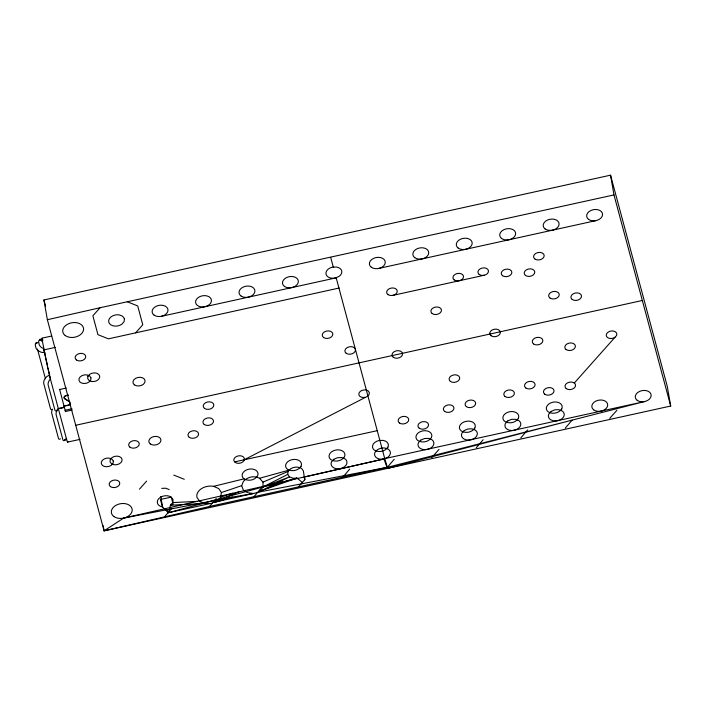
<?xml version="1.0" encoding="UTF-8"?>
<svg xmlns="http://www.w3.org/2000/svg" width="706" height="706" viewBox="0 0 706 706"><rect width="100%" height="100%" fill="white"/><g stroke="black" fill="none" stroke-linecap="round" stroke-linejoin="round"><path stroke-width="1.06" d="M68.191 441.612L67.52 442.106L66.946 440.623L58.377 408.774L64.37 407.45L64.087 405.976L68.447 405.023A2.453 1.721 -9.9 0 0 70.326 403.664M244.179 459.782L244.126 460.374A5.348 3.742 -9.9 0 1 235.089 462.359L233.907 460.709A5.348 3.742 -9.9 0 1 238.151 455.935A5.348 3.742 -9.9 0 1 244.338 458.406L244.179 459.782L367.561 396.26L369.114 394.513L369.326 392.545L368.144 390.895L365.876 389.986A5.348 3.742 -9.9 0 0 358.816 393.869A5.348 3.742 -9.9 0 0 365.081 397.319M164.939 516.298L168.884 511.771L170.384 505.231L172.917 504.472L173.032 499.663L171.258 497.183A8.013 5.604 -9.9 0 0 158.656 498.771A8.013 5.604 -9.9 0 0 162.565 506.952L168.266 512.75L212.48 503.06L216.265 498.507M302.344 482.454L297.032 478.103L292.928 478.236L289.539 476.885L287.757 474.397L288.074 471.458C290.881 467.037 297.2 465.845 301.621 468.475L303.395 470.955L304.674 479.833L298.382 486.902M287.757 474.397L263.02 486.972L259.667 491.544L257.558 492.514L212.788 502.646L216.963 501.11L220.722 497.121L221.384 492.541L218.772 488.596L213.583 486.346A12.461 8.728 -9.2 0 0 196.93 497.289L199.542 501.225L204.731 503.484L209.911 503.413M247.577 492.673L243.199 489.796L241.681 485.666L243.42 481.386C247.585 476.921 253.975 475.306 259.534 478.28L262.976 482.119L263.02 486.972L168.266 512.75M52.412 409.418L52.103 410.107A3.504 1.65 -72.1 0 0 51.75 413.363L58.457 438.294A3.504 1.65 -72.1 0 0 60.398 438.814M304.674 479.833L305.221 478.915M171.779 508.302L168.884 511.771L164.41 508.832L123.674 518.08L104.082 530.824L47.364 319.712L43.922 299.971L610.54 175.176L667.249 386.288L670.7 406.029L104.082 530.824L103.173 525.626M64.308 407.212L58.316 408.536L56.348 410.892A3.504 1.65 -72.1 0 1 54.892 410.036L48.193 385.105A3.504 1.65 -72.1 0 1 49.349 380.331L50.373 378.972L49.888 376.192M58.377 408.774L56.515 411.527A3.504 1.65 -72.1 0 0 56.171 414.784L62.869 439.723A3.504 1.65 -72.1 0 0 65.305 439.697L66.32 438.338M527.629 429.928L520.79 437.923M260.743 488.711L253.904 496.697M483.151 439.723L476.312 447.719M349.708 469.119L342.869 477.106M104.082 530.824L209.426 506.493L387.347 467.31L394.186 459.324M565.277 428.127L572.116 420.132L644.675 401.537L384.752 458.618L336.144 277.67M439.008 449.448L431.834 457.514M670.7 406.029L613.982 194.927L100.058 307.737L92.883 315.803L97.949 334.67L108.415 338.845L339.18 288.022M135.596 332.861L142.771 324.795L137.705 305.936L127.239 301.753M139.461 489.161L146.636 481.095M259.932 491.12L297.032 478.103L285.1 481.404L197.115 501.375L172.714 502.61L170.384 505.231L204.731 503.484M209.426 506.493L212.48 503.06M574.305 383.014L616.541 335.544A5.348 3.742 -9.9 0 0 611.484 330.964A5.348 3.742 -9.9 0 0 606.569 336.488A5.348 3.742 -9.9 0 0 614.988 337.291M609.755 418.331L616.929 410.265M52.35 409.18L51.926 409.471A3.504 1.65 -72.1 0 1 50.479 408.615L43.781 383.676A3.504 1.65 -72.1 0 1 44.937 378.901L46.005 377.481A5.083 3.627 -15 0 1 49.729 375.265L49.138 373.006M282.709 481.96L262.314 490.193L289.539 476.885L266.912 485.516M335.332 278.014L339.048 276.425A8.013 5.604 -9.9 0 0 336.515 267.027L332.411 267.159A8.013 5.604 -9.9 0 0 326.057 274.307A8.013 5.604 -9.9 0 0 335.332 278.014L161.515 316.297M285.833 481.113L383.949 458.962L387.656 457.373A8.013 5.604 -9.9 0 0 388.529 449.334C384.108 446.704 377.789 447.895 374.992 452.317A8.013 5.604 -9.9 0 0 383.949 458.962L387.391 468.431L572.116 420.132L387.347 467.31L258.555 492.117M262.976 482.119L288.074 471.458M226.397 497.077L238.875 491.791M221.384 492.541L241.681 485.666M220.722 497.121L232.759 493.247M215.136 502.222L232.389 497.086L253.63 493.529L248.459 492.806M259.534 478.28L289.354 470.028M164.41 508.832L197.115 501.375M213.583 486.346L244.038 478.853C248.459 481.483 254.778 480.292 257.584 475.87A8.013 5.604 -9.9 0 0 248.627 469.225A8.013 5.604 -9.9 0 0 244.038 478.853M263.02 486.972L274.899 484.06M304.277 477.062L383.949 458.962M47.364 319.712L100.058 307.737M42.025 338.148L51.679 336.021M378.787 268.439L596.058 220.59M55.271 347.387L43.904 349.894L49.438 375.363L58.316 408.536M392.924 295.364L484.175 275.261M59.551 389.527L66.285 388.035M68.235 395.007L66.24 395.448A2.806 1.959 -9.9 0 0 64.096 396.993A2.806 1.959 -9.9 0 0 64.784 398.916L69.726 401.979A2.453 1.721 -9.9 0 1 70.221 402.446M68.305 395.245L66.311 395.678A2.453 1.721 -9.9 0 0 64.422 397.037A2.453 1.721 -9.9 0 0 65.031 398.722L69.144 401.273M64.149 406.215L68.508 405.262A2.806 1.959 -9.9 0 0 70.468 404.053M71.977 408.774L65.234 410.257L65.455 411.492L72.188 410.001M75.727 425.268L642.345 300.482M67.52 442.106L79.928 439.379M234.745 461.848L377.251 430.669M232.389 497.086L123.674 518.08M161.718 488.367L165.822 488.225L169.211 489.585M173.808 475.103L184.275 479.286M42.404 341.289L40.904 340.539A3.504 1.721 46.7 0 0 38.662 341.66L39.086 344.131A3.504 1.721 46.7 0 0 42.192 347.943L43.693 348.702L44.857 353.45L42.404 341.289A10.564 0.477 77.6 0 1 42.651 339.683M42.863 340.416L41.46 339.595A3.504 1.403 48.5 0 0 39.545 339.939M384.752 458.618L387.347 467.31M330.673 257.319L333.311 267.133M172.714 502.61L171.258 497.183L160.35 499.451L162.565 506.952L160.756 496.556M43.922 299.971L45.625 306.333M59.613 389.333L65.455 411.492M37.444 349.011L45.449 378.787M49.076 372.75L48.008 367.985M45.705 357.545L47.549 365.902M45.475 356.504L44.981 354.112M610.54 175.176L613.982 194.927M44.646 352.259A4.465 3.124 -9.9 0 1 40.418 351.87L38.856 351.094A3.504 1.721 46.7 0 1 35.75 347.273L35.318 344.81A3.504 1.721 46.7 0 1 36.888 343.416M36.024 343.698A3.504 1.403 48.5 0 1 37.85 342.781M66.673 439.044A3.504 1.474 -72.9 0 1 64.714 439.441M87.915 376.307L87.676 378.557L89.035 380.463L91.63 381.496A6.133 4.298 -9.9 0 0 99.652 375.919A6.133 4.298 -9.9 0 0 89.697 374.304L87.915 376.307M90.959 377.834L90.712 380.093L88.93 382.096A6.133 4.298 -9.9 0 1 78.984 380.472A6.133 4.298 -9.9 0 1 86.997 374.895L89.6 375.936L90.959 377.834M124.415 318.715L124.097 321.662L121.767 324.275A8.013 5.604 -9.9 0 1 108.777 322.157A8.013 5.604 -9.9 0 1 119.243 314.876L122.641 316.235L124.415 318.715M110.277 459.535L110.039 461.795L111.398 463.692L113.993 464.733A6.133 4.298 -9.9 0 0 122.014 459.156A6.133 4.298 -9.9 0 0 112.06 457.532L110.277 459.535M113.322 461.071L113.075 463.321L111.292 465.325A6.133 4.298 -9.9 0 1 101.346 463.71A6.133 4.298 -9.9 0 1 109.359 458.132L111.963 459.165L113.322 461.071M301.038 466.304C298.232 470.725 291.913 471.917 287.492 469.287A8.013 5.604 -9.9 0 1 292.081 459.65A8.013 5.604 -9.9 0 1 301.038 466.304M333.859 459.271L331.529 461.883A8.013 5.604 -9.9 0 0 340.486 468.537A8.013 5.604 -9.9 0 0 345.075 458.9L341.678 457.55L337.574 457.682L333.859 459.271M344.493 456.729C341.686 461.15 335.368 462.342 330.946 459.712A8.013 5.604 -9.9 0 1 335.535 450.084A8.013 5.604 -9.9 0 1 344.493 456.729M387.947 447.163C385.141 451.584 378.822 452.775 374.401 450.146A8.013 5.604 -9.9 0 1 378.99 440.509L383.093 440.376A8.013 5.604 -9.9 0 1 387.947 447.163M420.767 440.129L418.446 442.741A8.013 5.604 -9.9 0 0 427.404 449.395A8.013 5.604 -9.9 0 0 431.984 439.759L428.586 438.408L424.482 438.541L420.767 440.129M431.401 437.588C428.595 442.009 422.285 443.2 417.855 440.57A8.013 5.604 -9.9 0 1 422.444 430.942A8.013 5.604 -9.9 0 1 431.401 437.588M464.221 430.554L461.9 433.175A8.013 5.604 -9.9 0 0 470.858 439.82A8.013 5.604 -9.9 0 0 475.438 430.192L472.04 428.833L467.937 428.966L464.221 430.554M474.856 428.021C472.049 432.443 465.739 433.634 461.309 431.004A8.013 5.604 -9.9 0 1 465.898 421.367A8.013 5.604 -9.9 0 1 474.856 428.021M507.685 420.988L505.355 423.6A8.013 5.604 -9.9 0 0 514.312 430.254A8.013 5.604 -9.9 0 0 518.892 420.617L515.495 419.267L511.391 419.399L507.685 420.988M518.31 418.446C515.512 422.868 509.194 424.059 504.772 421.429A8.013 5.604 -9.9 0 1 509.353 411.801A8.013 5.604 -9.9 0 1 518.31 418.446M551.139 411.413L548.809 414.034A8.013 5.604 -9.9 0 0 557.766 420.679A8.013 5.604 -9.9 0 0 562.347 411.051L558.958 409.692L554.845 409.824L551.139 411.413M561.764 408.88C558.967 413.301 552.648 414.493 548.227 411.863A8.013 5.604 -9.9 0 1 552.807 402.226A8.013 5.604 -9.9 0 1 561.764 408.88M113.825 516.483A10.519 7.36 -9.9 0 0 131.607 512.565A10.519 7.36 -9.9 0 0 119.844 503.837A10.519 7.36 -9.9 0 0 113.825 516.483M65.208 335.526A10.519 7.36 -9.9 0 0 82.99 331.617A10.519 7.36 -9.9 0 0 71.227 322.889A10.519 7.36 -9.9 0 0 65.208 335.526M150.272 443.95A6.133 4.298 -9.9 0 0 160.641 441.665A6.133 4.298 -9.9 0 0 153.784 436.573A6.133 4.298 -9.9 0 0 150.272 443.95M134.387 384.849A6.133 4.298 -9.9 0 0 144.756 382.564A6.133 4.298 -9.9 0 0 137.899 377.472A6.133 4.298 -9.9 0 0 134.387 384.849M444.63 411.421A5.348 3.742 -9.9 0 0 453.667 409.436A5.348 3.742 -9.9 0 0 447.692 404.997A5.348 3.742 -9.9 0 0 444.63 411.421M454.196 279.947A5.348 3.742 -9.9 0 0 463.233 277.961A5.348 3.742 -9.9 0 0 457.25 273.522A5.348 3.742 -9.9 0 0 454.196 279.947M346.152 353.256A5.348 3.742 -9.9 0 0 355.197 351.261A5.348 3.742 -9.9 0 0 349.214 346.822A5.348 3.742 -9.9 0 0 346.152 353.256M204.484 408.412A5.348 3.742 -9.9 0 0 213.521 406.418A5.348 3.742 -9.9 0 0 207.546 401.988A5.348 3.742 -9.9 0 0 204.484 408.412M204.193 424.447A5.348 3.742 -9.9 0 0 213.23 422.462A5.348 3.742 -9.9 0 0 207.255 418.023A5.348 3.742 -9.9 0 0 204.193 424.447M544.714 394.169A5.348 3.742 -9.9 0 0 553.751 392.183A5.348 3.742 -9.9 0 0 547.777 387.744A5.348 3.742 -9.9 0 0 544.714 394.169M505.064 396.516A5.348 3.742 -9.9 0 0 514.1 394.522A5.348 3.742 -9.9 0 0 508.126 390.091A5.348 3.742 -9.9 0 0 505.064 396.516M525.776 387.956A5.348 3.742 -9.9 0 0 534.813 385.961A5.348 3.742 -9.9 0 0 528.838 381.531A5.348 3.742 -9.9 0 0 525.776 387.956M419.223 428.198A5.348 3.742 -9.9 0 0 428.26 426.212A5.348 3.742 -9.9 0 0 422.276 421.773A5.348 3.742 -9.9 0 0 419.223 428.198M432.143 313.552A5.348 3.742 -9.9 0 0 441.179 311.558A5.348 3.742 -9.9 0 0 435.205 307.128A5.348 3.742 -9.9 0 0 432.143 313.552M450.375 381.408A5.348 3.742 -9.9 0 0 459.412 379.422A5.348 3.742 -9.9 0 0 453.437 374.983A5.348 3.742 -9.9 0 0 450.375 381.408M393.26 357.254A5.348 3.742 -9.9 0 0 402.296 355.268A5.348 3.742 -9.9 0 0 396.313 350.829A5.348 3.742 -9.9 0 0 393.26 357.254M110.436 486.619A5.348 3.742 -9.9 0 0 119.473 484.634A5.348 3.742 -9.9 0 0 113.489 480.195A5.348 3.742 -9.9 0 0 110.436 486.619M76.407 359.954A5.348 3.742 -9.9 0 0 85.444 357.968A5.348 3.742 -9.9 0 0 79.46 353.529A5.348 3.742 -9.9 0 0 76.407 359.954M129.939 447.189A5.348 3.742 -9.9 0 0 138.976 445.204A5.348 3.742 -9.9 0 0 133.002 440.765A5.348 3.742 -9.9 0 0 129.939 447.189M387.912 294.543A5.348 3.742 -9.9 0 0 396.957 292.558A5.348 3.742 -9.9 0 0 390.974 288.119A5.348 3.742 -9.9 0 0 387.912 294.543M534.848 258.987A5.348 3.742 -9.9 0 0 543.894 257.002A5.348 3.742 -9.9 0 0 537.91 252.563A5.348 3.742 -9.9 0 0 534.848 258.987M525.458 275.428A5.348 3.742 -9.9 0 0 534.495 273.443A5.348 3.742 -9.9 0 0 528.52 269.004A5.348 3.742 -9.9 0 0 525.458 275.428M566.238 388.627A5.348 3.742 -9.9 0 0 575.275 386.632A5.348 3.742 -9.9 0 0 569.301 382.202A5.348 3.742 -9.9 0 0 566.238 388.627M399.411 422.982A5.348 3.742 -9.9 0 0 408.447 420.988A5.348 3.742 -9.9 0 0 402.464 416.549A5.348 3.742 -9.9 0 0 399.411 422.982M502.522 275.693A5.348 3.742 -9.9 0 0 511.559 273.707A5.348 3.742 -9.9 0 0 505.575 269.268A5.348 3.742 -9.9 0 0 502.522 275.693M479.171 274.449A5.348 3.742 -9.9 0 0 488.208 272.454A5.348 3.742 -9.9 0 0 482.233 268.024A5.348 3.742 -9.9 0 0 479.171 274.449M572.187 299.476A5.348 3.742 -9.9 0 0 581.223 297.482A5.348 3.742 -9.9 0 0 575.24 293.043A5.348 3.742 -9.9 0 0 572.187 299.476M466.357 406.638A5.348 3.742 -9.9 0 0 475.394 404.644A5.348 3.742 -9.9 0 0 469.419 400.214A5.348 3.742 -9.9 0 0 466.357 406.638M549.93 297.985A5.348 3.742 -9.9 0 0 558.967 295.999A5.348 3.742 -9.9 0 0 552.992 291.56A5.348 3.742 -9.9 0 0 549.93 297.985M189.243 437.323A5.348 3.742 -9.9 0 0 198.28 435.337A5.348 3.742 -9.9 0 0 192.297 430.898A5.348 3.742 -9.9 0 0 189.243 437.323M637.174 400.32A8.013 5.604 -9.9 0 0 650.72 397.337A8.013 5.604 -9.9 0 0 641.763 390.692A8.013 5.604 -9.9 0 0 637.174 400.32M593.72 409.886A8.013 5.604 -9.9 0 0 607.257 406.903A8.013 5.604 -9.9 0 0 598.3 400.258A8.013 5.604 -9.9 0 0 593.72 409.886M545.103 228.938A8.013 5.604 -9.9 0 0 558.649 225.955A8.013 5.604 -9.9 0 0 549.692 219.31A8.013 5.604 -9.9 0 0 545.103 228.938M588.557 219.372A8.013 5.604 -9.9 0 0 602.103 216.389A8.013 5.604 -9.9 0 0 593.146 209.735A8.013 5.604 -9.9 0 0 588.557 219.372M501.648 238.513A8.013 5.604 -9.9 0 0 515.195 235.53A8.013 5.604 -9.9 0 0 506.237 228.876A8.013 5.604 -9.9 0 0 501.648 238.513M458.194 248.08A8.013 5.604 -9.9 0 0 471.74 245.097A8.013 5.604 -9.9 0 0 462.783 238.451A8.013 5.604 -9.9 0 0 458.194 248.08M414.74 257.646A8.013 5.604 -9.9 0 0 428.286 254.672A8.013 5.604 -9.9 0 0 419.329 248.018A8.013 5.604 -9.9 0 0 414.74 257.646M371.285 267.221A8.013 5.604 -9.9 0 0 384.823 264.238A8.013 5.604 -9.9 0 0 375.866 257.593A8.013 5.604 -9.9 0 0 371.285 267.221M284.377 286.362A8.013 5.604 -9.9 0 0 297.914 283.38A8.013 5.604 -9.9 0 0 288.957 276.734A8.013 5.604 -9.9 0 0 284.377 286.362M240.922 295.929A8.013 5.604 -9.9 0 0 254.46 292.946A8.013 5.604 -9.9 0 0 245.503 286.301A8.013 5.604 -9.9 0 0 240.922 295.929M197.468 305.504A8.013 5.604 -9.9 0 0 211.006 302.521A8.013 5.604 -9.9 0 0 202.048 295.876A8.013 5.604 -9.9 0 0 197.468 305.504M154.014 315.07A8.013 5.604 -9.9 0 0 167.551 312.087A8.013 5.604 -9.9 0 0 158.594 305.442A8.013 5.604 -9.9 0 0 154.014 315.07M566.08 349.541A5.348 3.742 -9.9 0 0 575.116 347.546A5.348 3.742 -9.9 0 0 569.142 343.107A5.348 3.742 -9.9 0 0 566.08 349.541M323.507 337.477A5.348 3.742 -9.9 0 0 332.544 335.491A5.348 3.742 -9.9 0 0 326.569 331.052A5.348 3.742 -9.9 0 0 323.507 337.477M491.032 335.721A5.348 3.742 -9.9 0 0 500.069 333.726A5.348 3.742 -9.9 0 0 494.094 329.296A5.348 3.742 -9.9 0 0 491.032 335.721M533.515 343.928A5.348 3.742 -9.9 0 0 542.552 341.942A5.348 3.742 -9.9 0 0 536.578 337.503A5.348 3.742 -9.9 0 0 533.515 343.928"/></g></svg>
